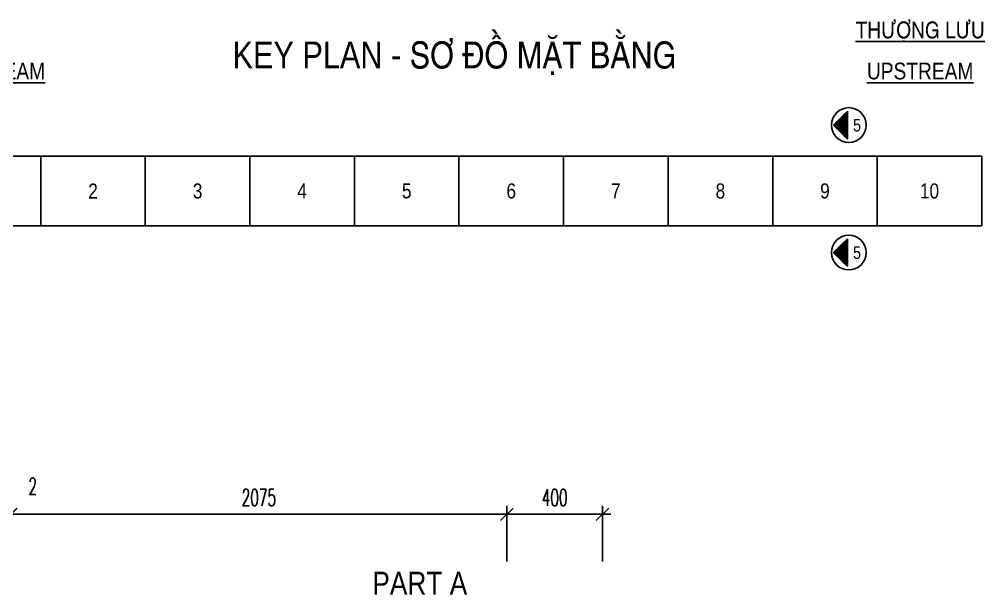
# Model space of a CAD drawing. Extents: x 9472 to 112692, y 46655 to 72187.
# Drawn here: x 74885 to 78925, y 69780 to 72187 of the extents above; entities that cross this region are included whole.
import ezdxf
from ezdxf.enums import TextEntityAlignment as Align

# ---------------------------------------------------------------- set-up
doc = ezdxf.new("R2010")
doc.units = 0
doc.header["$LTSCALE"] = 10
doc.header["$MEASUREMENT"] = 0
doc.layers.get('0').update_dxf_attribs({"color": 6, "linetype": 'CONTINUOUS'})
for name, color, linetype in [('Khung', 1, 'CONTINUOUS'), ('Kich thuoc', 2, 'CONTINUOUS'), ('Net tim', 6, 'CONTINUOUS'), ('Net vang', 8, 'CONTINUOUS'), ('Text', 4, 'CONTINUOUS')]:
    doc.layers.add(name, color=color, linetype=linetype)
doc.styles.add('Kichthuoc', font='romans.shx', dxfattribs={"width": 0.6})
doc.styles.add('Ten', font='Vharialn.ttf')
doc.dimstyles.new('Dim 350', dxfattribs={"dimscale": 350, "dimtxt": 0.2, "dimasz": 0.15, "dimexe": 0.1, "dimexo": 0.2, "dimgap": 0.1, "dimtad": 1, "dimdec": 0, "dimlfac": -1, "dimzin": 0, "dimdsep": 46, "dimtxsty": 'Kichthuoc', "dimblk": 'OBLIQUE', "dimcen": 0.1, "dimdle": 0.1, "dimclrd": 2, "dimclre": 2, "dimclrt": 4, "dimadec": 0, "dimazin": 0, "dimtfac": 1, "dimtdec": 0, "dimtix": 1, "dimtmove": 2, "dimatfit": 3, "dimfxl": 1, "dimtfill": 1, "dimtolj": 1, "dimtzin": 0, "dimarcsym": 0})

# ---------------------------------------------------------------- blocks, each defined once
blk = doc.blocks.new('*X3')
at = {"color": 0, "linetype": 'ByBlock'}
for p, q in [((-219.509, 160.93), (-219.487, 160.93)), ((-219.499, 160.94), (-219.497, 160.94)), ((-219.789, 160.65), (-219.207, 160.65)), ((-219.779, 160.66), (-219.217, 160.66)), ((-219.769, 160.67), (-219.227, 160.67)), ((-219.759, 160.68), (-219.237, 160.68)), ((-219.749, 160.69), (-219.247, 160.69)), ((-219.739, 160.7), (-219.257, 160.7)), ((-219.729, 160.71), (-219.267, 160.71)), ((-219.719, 160.72), (-219.277, 160.72)), ((-219.709, 160.73), (-219.287, 160.73)), ((-219.699, 160.74), (-219.297, 160.74)), ((-219.689, 160.75), (-219.307, 160.75)), ((-219.679, 160.76), (-219.317, 160.76)), ((-219.669, 160.77), (-219.327, 160.77)), ((-219.659, 160.78), (-219.337, 160.78)), ((-219.649, 160.79), (-219.347, 160.79)), ((-219.639, 160.8), (-219.357, 160.8)), ((-219.629, 160.81), (-219.367, 160.81)), ((-219.619, 160.82), (-219.377, 160.82)), ((-219.609, 160.83), (-219.387, 160.83)), ((-219.599, 160.84), (-219.397, 160.84)), ((-219.589, 160.85), (-219.407, 160.85)), ((-219.579, 160.86), (-219.417, 160.86)), ((-219.569, 160.87), (-219.427, 160.87)), ((-219.559, 160.88), (-219.437, 160.88)), ((-219.549, 160.89), (-219.447, 160.89)), ((-219.539, 160.9), (-219.457, 160.9)), ((-219.529, 160.91), (-219.467, 160.91)), ((-219.519, 160.92), (-219.477, 160.92)), ((-219.889, 160.55), (-219.107, 160.55)), ((-219.879, 160.56), (-219.117, 160.56)), ((-219.869, 160.57), (-219.127, 160.57)), ((-219.859, 160.58), (-219.137, 160.58)), ((-219.849, 160.59), (-219.147, 160.59)), ((-219.839, 160.6), (-219.157, 160.6)), ((-219.829, 160.61), (-219.167, 160.61)), ((-219.819, 160.62), (-219.177, 160.62)), ((-219.809, 160.63), (-219.187, 160.63)), ((-219.799, 160.64), (-219.197, 160.64))]:
    blk.add_line(p, q, dxfattribs=at)
blk = doc.blocks.new('_Oblique')
at = {"color": 0, "linetype": 'ByBlock', "lineweight": -2}
blk.add_line((-0.5, -0.5), (0.5, 0.5), dxfattribs=at)
blk = doc.blocks.new('*D64')
at = {"layer": 'Kich thuoc', "color": 2, "lineweight": -2}
for p, q in [((74850.2, 69918.3), (74850.2, 70151)), ((76925.2, 69918.3), (76925.2, 70151)), ((74815.2, 70116), (76960.2, 70116))]:
    blk.add_line(p, q, dxfattribs=at)
at = {"layer": 'Kich thuoc', "color": 2, "lineweight": -2, "xscale": 52.5, "yscale": 52.5, "zscale": 52.5, "rotation": 180}
blk.add_blockref('_Oblique', (74850.2, 70116), dxfattribs=at)
at = {"layer": 'Kich thuoc', "color": 2, "lineweight": -2, "xscale": 52.5, "yscale": 52.5, "zscale": 52.5}
blk.add_blockref('_Oblique', (76925.2, 70116), dxfattribs=at)
at = {"layer": 'Kich thuoc', "color": 4, "insert": (75887.7, 70186), "char_height": 70, "attachment_point": 5, "style": 'Kichthuoc', "bg_fill": 3, "box_fill_scale": 1.25, "bg_fill_color": 9, "bg_fill_true_color": 13158600, "bg_fill_transparency": 5599424}
blk.add_mtext('\\A1;2075', dxfattribs=at)
blk = doc.blocks.new('*D65')
at = {"layer": 'Kich thuoc', "color": 2, "lineweight": -2}
for p, q in [((76925.2, 69918.3), (76925.2, 70151)), ((77325.2, 69918.3), (77325.2, 70151)), ((76890.2, 70116), (77360.2, 70116))]:
    blk.add_line(p, q, dxfattribs=at)
at = {"layer": 'Kich thuoc', "color": 2, "lineweight": -2, "xscale": 52.5, "yscale": 52.5, "zscale": 52.5, "rotation": 180}
blk.add_blockref('_Oblique', (76925.2, 70116), dxfattribs=at)
at = {"layer": 'Kich thuoc', "color": 2, "lineweight": -2, "xscale": 52.5, "yscale": 52.5, "zscale": 52.5}
blk.add_blockref('_Oblique', (77325.2, 70116), dxfattribs=at)
at = {"layer": 'Kich thuoc', "color": 4, "insert": (77125.2, 70186), "char_height": 70, "attachment_point": 5, "style": 'Kichthuoc', "bg_fill": 3, "box_fill_scale": 1.25, "bg_fill_color": 9, "bg_fill_true_color": 13158600, "bg_fill_transparency": 5599424}
blk.add_mtext('\\A1;400', dxfattribs=at)
blk = doc.blocks.new('*D148')
at = {"layer": 'Kich thuoc', "color": 2, "lineweight": -2}
for p, q in [((74848.2, 69918.3), (74848.2, 70151)), ((74850.2, 69918.3), (74850.2, 70151)), ((74848.2, 70116), (74795.7, 70116)), ((74848.2, 70116), (74850.2, 70116)), ((74850.2, 70116), (74902.7, 70116))]:
    blk.add_line(p, q, dxfattribs=at)
at = {"layer": 'Kich thuoc', "color": 2, "lineweight": -2, "xscale": 52.5, "yscale": 52.5, "zscale": 52.5}
blk.add_blockref('_Oblique', (74848.2, 70116), dxfattribs=at)
at = {"layer": 'Kich thuoc', "color": 2, "lineweight": -2, "xscale": 52.5, "yscale": 52.5, "zscale": 52.5, "rotation": 180}
blk.add_blockref('_Oblique', (74850.2, 70116), dxfattribs=at)
at = {"layer": 'Kich thuoc', "color": 4, "insert": (74941.3, 70233.2), "char_height": 70, "attachment_point": 5, "style": 'Kichthuoc', "bg_fill": 3, "box_fill_scale": 1.25, "bg_fill_color": 9, "bg_fill_true_color": 13158600, "bg_fill_transparency": 4133040}
blk.add_mtext('\\A1;2', dxfattribs=at)

msp = doc.modelspace()

# ---------------------------------------------------------------- linework, layer by layer
for p, q in [((74974.9, 71323), (74974.9, 71614.6)), ((75412.4, 71323), (75412.4, 71614.6)), ((75849.9, 71323), (75849.9, 71614.6)), ((75849.9, 71323), (75849.9, 71614.6)), ((76287.4, 71323), (76287.4, 71614.6)), ((76287.4, 71323), (76287.4, 71614.6)), ((76724.9, 71323), (76724.9, 71614.6)), ((76724.9, 71323), (76724.9, 71614.6)), ((77162.4, 71323), (77162.4, 71614.6)), ((77162.4, 71323), (77162.4, 71614.6)), ((77599.9, 71323), (77599.9, 71614.6)), ((77599.9, 71323), (77599.9, 71614.6)), ((78037.4, 71323), (78037.4, 71614.6)), ((78037.4, 71323), (78037.4, 71614.6)), ((78474.9, 71323), (78474.9, 71614.6)), ((78474.9, 71323), (78474.9, 71614.6))]:
    msp.add_line(p, q)
at = {"layer": 'Khung'}
for p, q in [((74537.4, 71614.6), (78912.4, 71614.6)), ((78912.4, 71323), (78912.4, 71614.6)), ((74537.4, 71323), (78912.4, 71323))]:
    msp.add_line(p, q, dxfattribs=at)
at = {"layer": 'Net tim', "linetype": 'ByBlock'}
for centre in [(78356, 71744.3), (78356, 71211)]:
    msp.add_circle(centre, 72.9, dxfattribs=at)
at = {"layer": 'Net vang', "linetype": 'ByBlock'}
for p, q in [((78291.7, 71744), (78349.9, 71802.2)), ((78349.9, 71802.2), (78349.9, 71685.8)), ((78349.9, 71685.8), (78291.7, 71744)), ((78291.7, 71210.7), (78349.9, 71268.9)), ((78349.9, 71268.9), (78349.9, 71152.4)), ((78349.9, 71152.4), (78291.7, 71210.7))]:
    msp.add_line(p, q, dxfattribs=at)

# ---------------------------------------------------------------- block references
at = {"layer": 'Net vang', "linetype": 'ByBlock', "xscale": -145.8333333333321, "yscale": 145.8333333333321, "zscale": 145.8333333333333, "rotation": 90}
for p in [(101762.3, 39733.9), (101762.3, 39200.6)]:
    msp.add_blockref('*X3', p, dxfattribs=at)

# ---------------------------------------------------------------- texts
at = {"layer": 'Text', "style": 'Ten'}
for s, height, p in [('%%uth\xadîng l\xadu', 70, (78654.5, 72107.4)), ('key plan - s¬ ®å mÆt b»ng', 112, (76706, 71981.8)), ('%%Udownstream', 70, (74699.1, 71935.4)), ('%%Uupstream', 70, (78654.5, 71935.4))]:
    msp.add_text(s, height=height, dxfattribs=at).set_placement(p, align=Align.CENTER)
for p in [(78390.3, 71744), (78390.3, 71210.7)]:
    msp.add_text('5', height=52.5, dxfattribs=at).set_placement(p, align=Align.MIDDLE_CENTER)
for s, p in [('2', (75193.6, 71468.8)), ('3', (75631.1, 71468.8)), ('4', (76068.6, 71468.8)), ('5', (76506.1, 71468.8)), ('6', (76943.6, 71468.8)), ('7', (77381.1, 71468.8)), ('8', (77818.6, 71468.8)), ('9', (78256.1, 71468.8)), ('10', (78693.6, 71468.8))]:
    msp.add_text(s, height=63, dxfattribs=at).set_placement(p, align=Align.MIDDLE)

# ---------------------------------------------------------------- dimensions: what is measured, and where the dimension line sits
at = {"layer": 'Kich thuoc'}
dim = msp.add_linear_dim(base=(76925.2, 70116), p1=(74850.2, 69848.3), p2=(76925.2, 69848.3), dimstyle='Dim 350', dxfattribs=at)
dim.commit()
dim.dimension.update_dxf_attribs({"geometry": '*D64', "text_midpoint": (75887.7, 70186)})

# ---------------------------------------------------------------- next in the draw order: texts
at = {"layer": 'Text', "color": 1, "style": 'Ten'}
msp.add_text('part a', height=96, dxfattribs=at).set_placement((76560.9, 69779.6), align=Align.CENTER)

# ---------------------------------------------------------------- next in the draw order: dimensions: what is measured, and where the dimension line sits
at = {"layer": 'Kich thuoc'}
dim = msp.add_linear_dim(base=(74850.2, 70116), p1=(74848.2, 69848.3), p2=(74850.2, 69848.3), dimstyle='Dim 350', dxfattribs=at)
dim.commit()
dim.dimension.update_dxf_attribs({"geometry": '*D148', "text_midpoint": (74941.3, 70233.2), "dimtype": 160})
dim = msp.add_linear_dim(base=(77325.2, 70116), p1=(76925.2, 69848.3), p2=(77325.2, 69848.3), dimstyle='Dim 350', dxfattribs=at)
dim.commit()
dim.dimension.update_dxf_attribs({"geometry": '*D65', "text_midpoint": (77125.2, 70186)})

doc.saveas('drawing.dxf')
